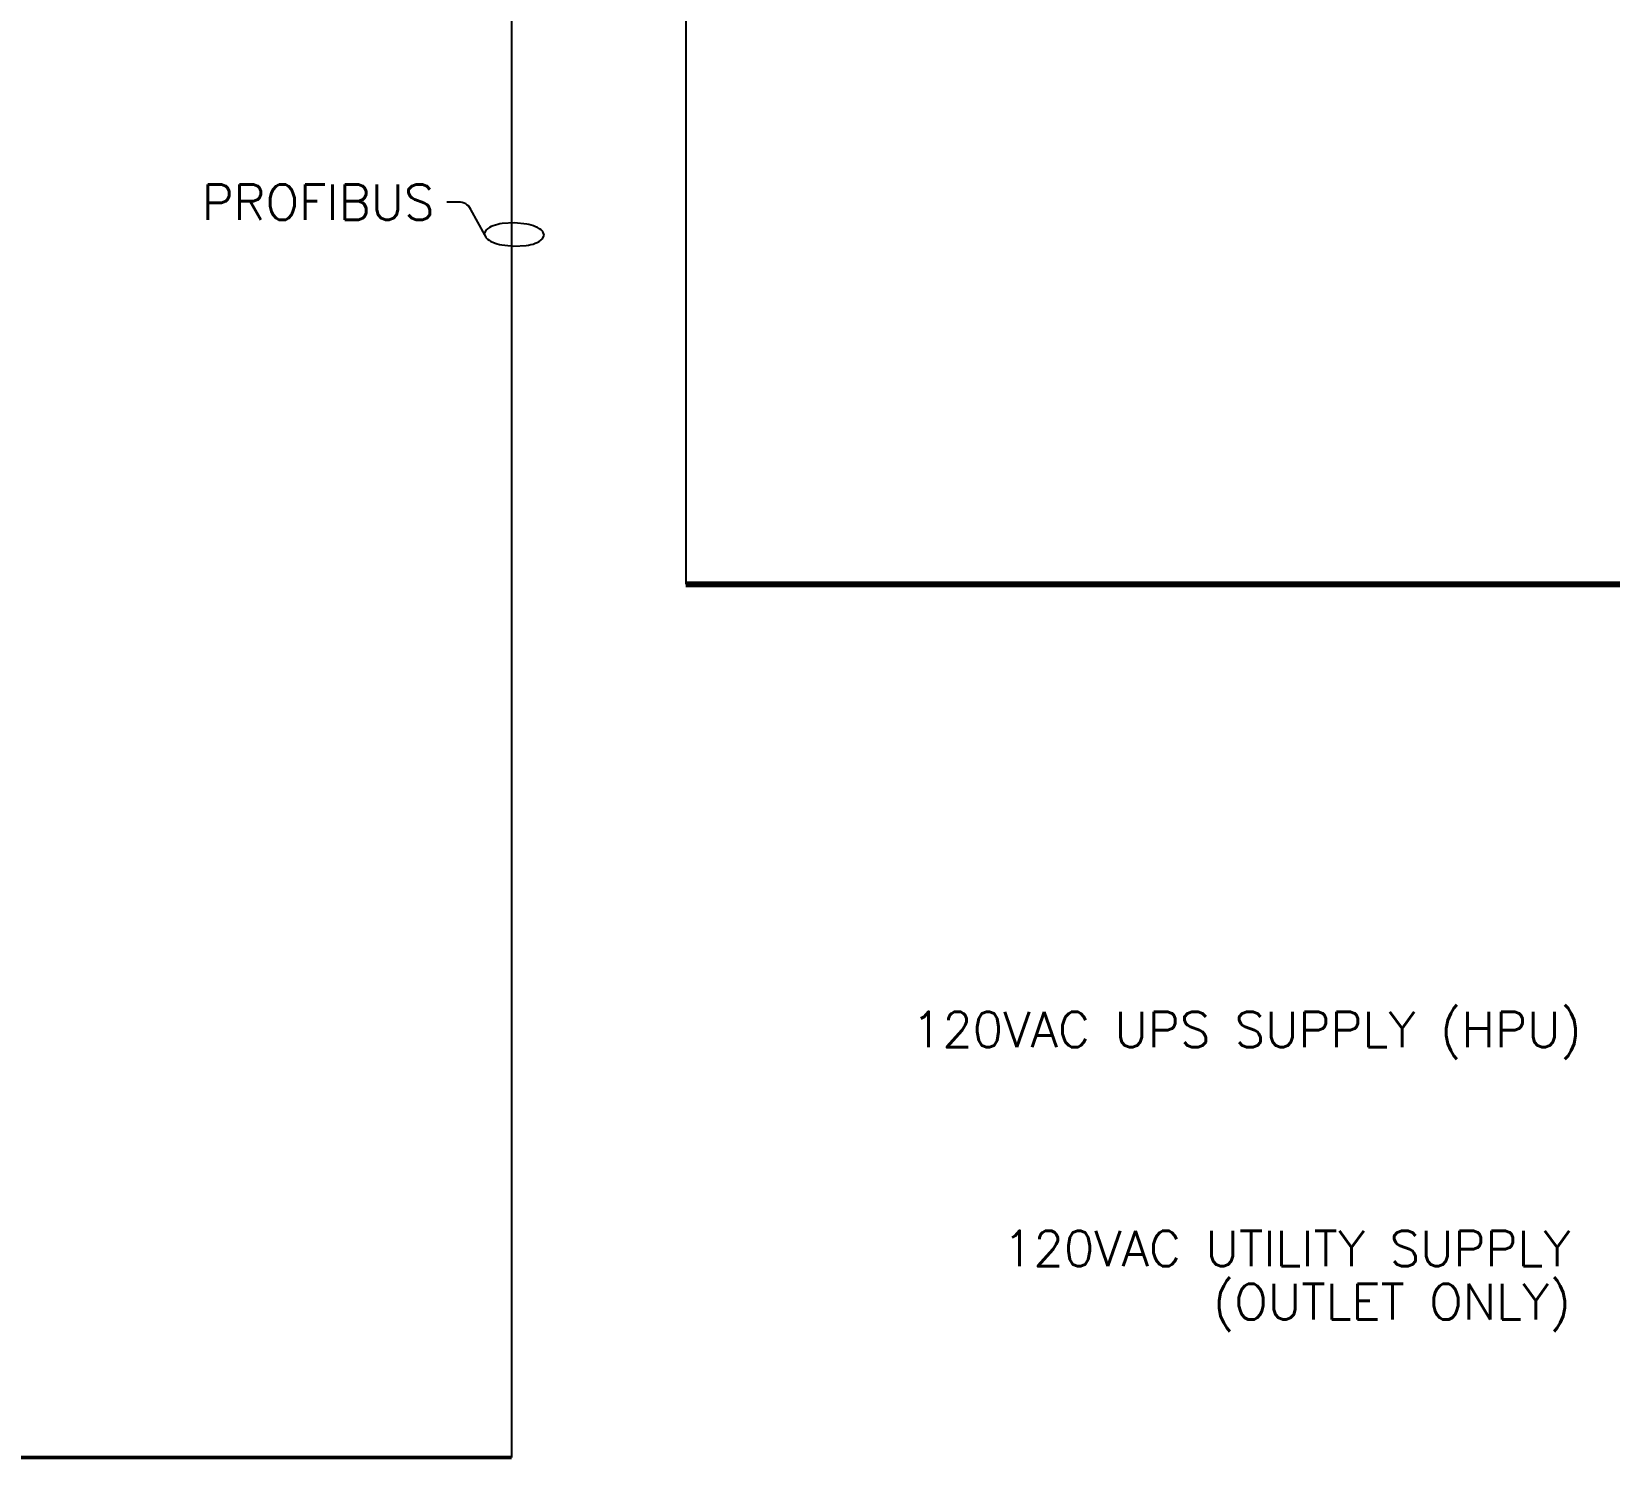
# Model space of a CAD drawing. Extents: x 0 to 34, y 0 to 22.
# Drawn here: x 20.32 to 25.54, y 12.57 to 17.28 of the extents above; entities that cross this region are included whole.
import ezdxf
from ezdxf.enums import TextEntityAlignment as Align

# ---------------------------------------------------------------- set-up
doc = ezdxf.new("R2010")
doc.units = 0
doc.header["$LTSCALE"] = 0.375
doc.header["$MEASUREMENT"] = 0
doc.layers.add('DIM', color=111, linetype='Continuous')
doc.layers.add('TEXT', color=7, linetype='Continuous')
doc.styles.add('ROMANS', font='ROMANS.shx')

msp = doc.modelspace()

# ---------------------------------------------------------------- linework, layer by layer
at = {"layer": 'DIM', "lineweight": -3}
for p, q in [((21.7298, 16.7213, -0.3283), (21.6918, 16.721, -0.3283)), ((21.8171, 16.6132, -0.3283), (21.7713, 16.6969, -0.3283)), ((21.9152, 16.6525, -0.3283), (21.8747, 16.6502, -0.3283)), ((21.9556, 16.6484, -0.3283), (21.9152, 16.6525, -0.3283)), ((21.8209, 16.6283, -0.3283), (21.8153, 16.616, -0.3283)), ((21.8153, 16.616, -0.3283), (21.8203, 16.6035, -0.3283)), ((22.0078, 16.5993, -0.3283), (22.0135, 16.6116, -0.3283)), ((22.0135, 16.6116, -0.3283), (22.0084, 16.6241, -0.3283)), ((21.8731, 16.5792, -0.3283), (21.9135, 16.575, -0.3283)), ((21.9135, 16.575, -0.3283), (21.954, 16.5774, -0.3283))]:
    msp.add_line(p, q, dxfattribs=at)
for centre, radius, start, end in [((21.7301, 16.6743, -0.3283), 0.047, 28.7037, 90.3462), ((21.8947, 16.5064, -0.3283), 0.1451, 97.9125, 110.0683), ((21.9292, 16.5057, -0.3283), 0.1451, 67.3576, 79.5134), ((21.872, 16.6558, -0.3283), 0.0735, 225.3644, 247.3576), ((21.8701, 16.5737, -0.3283), 0.0735, 110.0683, 132.0614), ((21.9586, 16.6538, -0.3283), 0.0735, 290.0683, 312.0614), ((21.9568, 16.5718, -0.3283), 0.0735, 45.3644, 67.3576), ((21.8995, 16.7219, -0.3283), 0.1451, 247.3576, 259.5134), ((21.934, 16.7211, -0.3283), 0.1451, 277.9125, 290.0683)]:
    msp.add_arc(centre, radius, start, end, dxfattribs=at)
at = {"layer": 'TEXT'}
for p, q in [((21.9053, 18.1464), (21.9053, 12.5699)), ((22.4819, 18.1464), (22.4819, 15.4572))]:
    msp.add_line(p, q, dxfattribs=at)
at = {"layer": 'TEXT', "lineweight": 80}
msp.add_line((22.4819, 15.4572), (27.5608, 15.4572), dxfattribs=at)
at = {"layer": 'TEXT', "lineweight": 50}
msp.add_line((16.5961, 12.5699), (21.9053, 12.5699), dxfattribs=at)

# ---------------------------------------------------------------- texts
at = {"layer": 'TEXT', "style": 'ROMANS'}
for s, height, p in [('PROFIBUS', 0.11747, (21.6508, 16.721, -0.3283)), ('120VAC UPS SUPPLY (HPU)', 0.117475, (25.4445, 13.9851)), ('120VAC UTILITY SUPPLY', 0.117475, (25.4083, 13.2609)), ('(OUTLET ONLY)', 0.117475, (25.4083, 13.0847))]:
    msp.add_text(s, height=height, dxfattribs=at).set_placement(p, align=Align.MIDDLE_RIGHT)

doc.saveas('drawing.dxf')
